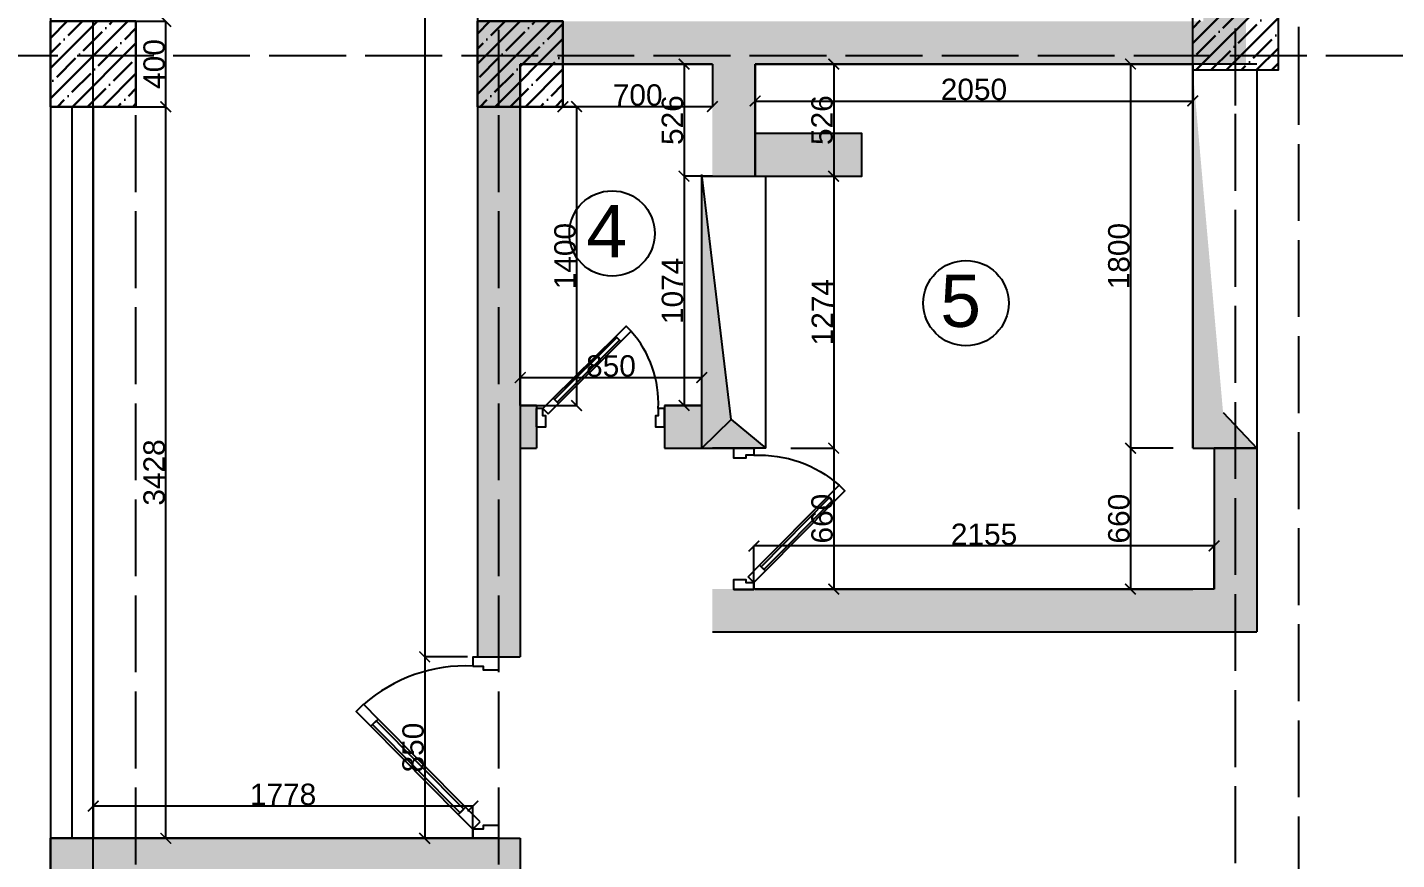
# Model space of a CAD drawing. Header units: millimetres. Extents: x -6014 to 220479, y -27718 to 28747.
# Drawn here: x 191234 to 197647, y 15673 to 19573 of the extents above; entities that cross this region are included whole.
import ezdxf

# ---------------------------------------------------------------- set-up
doc = ezdxf.new("R2010")
doc.units = ezdxf.units.MM
doc.header["$MEASUREMENT"] = 0
doc.linetypes.add('ACAD_ISO02W100', pattern=[15, 12, -3])
doc.layers.add('Plan 1', color=7, linetype='Continuous')
doc.layers.add('Plan 2', color=7, linetype='Continuous')
doc.styles.get("Standard").update_dxf_attribs({"font": 'arial.ttf'})
doc.dimstyles.new('GOST', dxfattribs={"dimtxt": 190, "dimasz": 100, "dimexe": 0.18, "dimexo": 0.06, "dimgap": 3, "dimtad": 1, "dimdec": 0, "dimzin": 0, "dimdsep": 46, "dimtxsty": 'Standard', "dimblk": 'ARCHTICK', "dimcen": 0.09, "dimclrt": 256, "dimadec": 0, "dimazin": 0, "dimtfac": 1, "dimtdec": 0, "dimtofl": 0, "dimtmove": 0, "dimatfit": 3, "dimldrblk": 'ARCHTICK', "dimfxl": 200, "dimfxlon": 1, "dimtolj": 1, "dimtzin": 0, "dimarcsym": 0})
pattern_1 = [(45, (138868.72, 0), (-70.71068, 70.71068), []), (45, (138939.43, -2e-14), (-70.71068, 70.71068), [125, -25, 0, -25])]

# ---------------------------------------------------------------- blocks, each defined once
blk = doc.blocks.new('A$C3C032968')
for p, q in [((0, 0), (0, 100)), ((0, 100), (0, 0)), ((700, 0), (700, 100)), ((700, 0), (700, 100))]:
    blk.add_line(p, q)
for points in [[(517.5, 522.4), (460.7, 466.1), (432.5, 494.5), (489.3, 550.8)], [(120, 128), (460.7, 466.1), (432.5, 494.5), (91.8, 156.4)], [(112.9, 135.1), (453.6, 473.2), (439.5, 487.4), (98.8, 149.3)], [(63.2, 71.6), (120, 128), (91.8, 156.4), (35, 100)], [(35, 100), (0, 100), (0, 0), (50, 0), (50, 50), (50, 60), (35, 60)], [(665, 100), (665, 60), (650, 60), (650, 50), (650, 0), (700, 0), (700, 100)]]:
    blk.add_lwpolyline(points, close=True)
blk.add_arc((72.4, 128.7), 593.3, 357.2313, 41.4937)
blk = doc.blocks.new('_ArchTick')
at = {"color": 0, "linetype": 'ByBlock', "const_width": 0.15}
blk.add_lwpolyline([(-0.5, -0.5), (0.5, 0.5)], dxfattribs=at)
blk = doc.blocks.new('*D68')
at = {"color": 0, "lineweight": -2, "transparency": 16777216}
for p, q in [((189942.6, 15773.4), (189742.5, 15773.4)), ((189742.6, 15573.4), (189742.6, 15773.4)), ((189942.6, 15573.4), (189742.5, 15573.4))]:
    blk.add_line(p, q, dxfattribs=at)
at = {"layer": 'Defpoints', "color": 0, "transparency": 16777216}
for p in [(189742.6, 15773.4), (191342.6, 15773.4), (191342.6, 15573.4)]:
    blk.add_point(p, dxfattribs=at)
at = {"color": 0, "lineweight": -2, "transparency": 16777216, "xscale": 100, "yscale": 100, "zscale": 100}
for p, rotation in [((189742.6, 15773.4), 90), ((189742.6, 15573.4), 270)]:
    blk.add_blockref('_ArchTick', p, dxfattribs=dict(at, rotation=rotation))
at = {"transparency": 16777216, "insert": (189540.9, 15706.9), "char_height": 190, "attachment_point": 5, "rotation": 90}
blk.add_mtext('\\A1;200', dxfattribs=at)
blk = doc.blocks.new('*D69')
at = {"color": 0, "lineweight": -2, "transparency": 16777216}
for p, q in [((189942.6, 19401), (189742.5, 19401)), ((189742.6, 15773.4), (189742.6, 19401)), ((189942.6, 15773.4), (189742.5, 15773.4))]:
    blk.add_line(p, q, dxfattribs=at)
at = {"layer": 'Defpoints', "color": 0, "transparency": 16777216}
for p in [(189742.6, 19401), (191542.6, 19401), (191342.6, 15773.4)]:
    blk.add_point(p, dxfattribs=at)
at = {"color": 0, "lineweight": -2, "transparency": 16777216, "xscale": 100, "yscale": 100, "zscale": 100}
for p, rotation in [((189742.6, 19401), 90), ((189742.6, 15773.4), 270)]:
    blk.add_blockref('_ArchTick', p, dxfattribs=dict(at, rotation=rotation))
at = {"transparency": 16777216, "insert": (189642.6, 17587.2), "char_height": 190, "attachment_point": 5, "rotation": 90}
blk.add_mtext('\\A1;3628', dxfattribs=at)
blk = doc.blocks.new('*D70')
at = {"color": 0, "lineweight": -2, "transparency": 16777216}
for p, q in [((189942.6, 22801), (189742.5, 22801)), ((189742.6, 19401), (189742.6, 22801)), ((189942.6, 19401), (189742.5, 19401))]:
    blk.add_line(p, q, dxfattribs=at)
at = {"layer": 'Defpoints', "color": 0, "transparency": 16777216}
for p in [(189742.6, 22801), (191542.6, 22801), (191542.6, 19401)]:
    blk.add_point(p, dxfattribs=at)
at = {"color": 0, "lineweight": -2, "transparency": 16777216, "xscale": 100, "yscale": 100, "zscale": 100}
for p, rotation in [((189742.6, 22801), 90), ((189742.6, 19401), 270)]:
    blk.add_blockref('_ArchTick', p, dxfattribs=dict(at, rotation=rotation))
at = {"transparency": 16777216, "insert": (189642.6, 21101), "char_height": 190, "attachment_point": 5, "rotation": 90}
blk.add_mtext('\\A1;3400', dxfattribs=at)
blk = doc.blocks.new('*D60')
at = {"color": 0, "lineweight": -2, "transparency": 16777216}
for p, q in [((189142.6, 19401), (188942.5, 19401)), ((188942.6, 13201), (188942.6, 19401)), ((189142.6, 13201), (188942.5, 13201))]:
    blk.add_line(p, q, dxfattribs=at)
at = {"layer": 'Defpoints', "color": 0, "transparency": 16777216}
for p in [(188942.6, 19401), (191542.6, 19401), (191442.6, 13201)]:
    blk.add_point(p, dxfattribs=at)
at = {"color": 0, "lineweight": -2, "transparency": 16777216, "xscale": 100, "yscale": 100, "zscale": 100}
for p, rotation in [((188942.6, 19401), 90), ((188942.6, 13201), 270)]:
    blk.add_blockref('_ArchTick', p, dxfattribs=dict(at, rotation=rotation))
at = {"transparency": 16777216, "insert": (188842.6, 16301), "char_height": 190, "attachment_point": 5, "rotation": 90}
blk.add_mtext('\\A1;6200', dxfattribs=at)
blk = doc.blocks.new('*D61')
at = {"color": 0, "lineweight": -2, "transparency": 16777216}
for p, q in [((189142.6, 23401), (188942.5, 23401)), ((188942.6, 19401), (188942.6, 23401)), ((189142.6, 19401), (188942.5, 19401))]:
    blk.add_line(p, q, dxfattribs=at)
at = {"layer": 'Defpoints', "color": 0, "transparency": 16777216}
for p in [(188942.6, 23401), (193442.6, 23401), (191542.6, 19401)]:
    blk.add_point(p, dxfattribs=at)
at = {"color": 0, "lineweight": -2, "transparency": 16777216, "xscale": 100, "yscale": 100, "zscale": 100}
for p, rotation in [((188942.6, 23401), 90), ((188942.6, 19401), 270)]:
    blk.add_blockref('_ArchTick', p, dxfattribs=dict(at, rotation=rotation))
at = {"transparency": 16777216, "insert": (188842.6, 21401), "char_height": 190, "attachment_point": 5, "rotation": 90}
blk.add_mtext('\\A1;4000', dxfattribs=at)
blk = doc.blocks.new('*D63')
at = {"color": 0, "lineweight": -2, "transparency": 16777216}
for p, q in [((188342.6, 23401), (188142.5, 23401)), ((188142.6, 13001), (188142.6, 23401)), ((188342.6, 13001), (188142.5, 13001))]:
    blk.add_line(p, q, dxfattribs=at)
at = {"layer": 'Defpoints', "color": 0, "transparency": 16777216}
for p in [(188142.6, 23401), (193442.6, 23401), (193442.6, 13001)]:
    blk.add_point(p, dxfattribs=at)
at = {"color": 0, "lineweight": -2, "transparency": 16777216, "xscale": 100, "yscale": 100, "zscale": 100}
for p, rotation in [((188142.6, 23401), 90), ((188142.6, 13001), 270)]:
    blk.add_blockref('_ArchTick', p, dxfattribs=dict(at, rotation=rotation))
at = {"transparency": 16777216, "insert": (188042.6, 18201), "char_height": 190, "attachment_point": 5, "rotation": 90}
blk.add_mtext('\\A1;10400', dxfattribs=at)
blk = doc.blocks.new('*D40')
at = {"color": 0, "lineweight": -2, "transparency": 16777216}
for p, q in [((193442.6, 11401), (193442.6, 11200.9)), ((196892.8, 11401), (196892.8, 11200.9)), ((193442.6, 11201), (196892.8, 11201))]:
    blk.add_line(p, q, dxfattribs=at)
at = {"layer": 'Defpoints', "color": 0, "transparency": 16777216}
for p in [(196892.8, 19572), (193442.6, 13001), (196892.8, 11201)]:
    blk.add_point(p, dxfattribs=at)
at = {"color": 0, "lineweight": -2, "transparency": 16777216, "xscale": 100, "yscale": 100, "zscale": 100, "rotation": 180}
blk.add_blockref('_ArchTick', (193442.6, 11201), dxfattribs=at)
at = {"color": 0, "lineweight": -2, "transparency": 16777216, "xscale": 100, "yscale": 100, "zscale": 100}
blk.add_blockref('_ArchTick', (196892.8, 11201), dxfattribs=at)
at = {"transparency": 16777216, "insert": (195167.7, 11301.1), "char_height": 190, "attachment_point": 5}
blk.add_mtext('\\A1;3450', dxfattribs=at)
blk = doc.blocks.new('*D75')
at = {"color": 0, "lineweight": -2, "transparency": 16777216}
for p, q in [((196892.8, 11401), (196892.8, 11200.9)), ((197192.6, 11401), (197192.6, 11200.9)), ((196892.8, 11201), (197192.6, 11201)), ((197042.7, 11201), (197131.5, 10905.1)), ((197131.5, 10905.1), (197556.5, 10905.1))]:
    blk.add_line(p, q, dxfattribs=at)
at = {"layer": 'Defpoints', "color": 0, "transparency": 16777216}
for p in [(196892.8, 19572), (197192.6, 13001), (197192.6, 11201)]:
    blk.add_point(p, dxfattribs=at)
at = {"color": 0, "lineweight": -2, "transparency": 16777216, "xscale": 100, "yscale": 100, "zscale": 100, "rotation": 180}
blk.add_blockref('_ArchTick', (196892.8, 11201), dxfattribs=at)
at = {"color": 0, "lineweight": -2, "transparency": 16777216, "xscale": 100, "yscale": 100, "zscale": 100}
blk.add_blockref('_ArchTick', (197192.6, 11201), dxfattribs=at)
at = {"transparency": 16777216, "insert": (197344, 11005.2), "char_height": 190, "attachment_point": 5}
blk.add_mtext('\\A1;300', dxfattribs=at)
blk = doc.blocks.new('*D90')
at = {"color": 0, "lineweight": -2, "transparency": 16777216}
for p, q in [((197192.6, 11401), (197192.6, 11200.9)), ((198342.4, 11401), (198342.4, 11200.9)), ((197192.6, 11201), (198342.4, 11201))]:
    blk.add_line(p, q, dxfattribs=at)
at = {"layer": 'Defpoints', "color": 0, "transparency": 16777216}
for p in [(198342.4, 19751), (197192.6, 13001), (198342.4, 11201)]:
    blk.add_point(p, dxfattribs=at)
at = {"color": 0, "lineweight": -2, "transparency": 16777216, "xscale": 100, "yscale": 100, "zscale": 100, "rotation": 180}
blk.add_blockref('_ArchTick', (197192.6, 11201), dxfattribs=at)
at = {"color": 0, "lineweight": -2, "transparency": 16777216, "xscale": 100, "yscale": 100, "zscale": 100}
blk.add_blockref('_ArchTick', (198342.4, 11201), dxfattribs=at)
at = {"transparency": 16777216, "insert": (197767.5, 11301), "char_height": 190, "attachment_point": 5}
blk.add_mtext('\\A1;1150', dxfattribs=at)
blk = doc.blocks.new('*D97')
at = {"color": 0, "lineweight": -2, "transparency": 16777216}
for p, q in [((193295.1, 23201), (193094.9, 23201)), ((193095.1, 23201), (193095.1, 16623.4)), ((193295.1, 16623.4), (193094.9, 16623.4))]:
    blk.add_line(p, q, dxfattribs=at)
at = {"layer": 'Defpoints', "color": 0, "transparency": 16777216}
for p in [(193342.6, 23201), (193095.1, 16623.4), (193342.6, 16623.4)]:
    blk.add_point(p, dxfattribs=at)
at = {"color": 0, "lineweight": -2, "transparency": 16777216, "xscale": 50, "yscale": 50, "zscale": 50}
for p, rotation in [((193095.1, 23201), 90), ((193095.1, 16623.4), 270)]:
    blk.add_blockref('_ArchTick', p, dxfattribs=dict(at, rotation=rotation))
at = {"transparency": 16777216, "insert": (193041.1, 19912.2), "char_height": 100, "attachment_point": 5, "rotation": 90}
blk.add_mtext('\\A1;6578', dxfattribs=at)
blk = doc.blocks.new('*D98')
at = {"color": 0, "lineweight": -2, "transparency": 16777216}
for p, q in [((193295.1, 16623.4), (193094.9, 16623.4)), ((193095.1, 16623.4), (193095.1, 15773.4)), ((193295.1, 15773.4), (193094.9, 15773.4))]:
    blk.add_line(p, q, dxfattribs=at)
at = {"layer": 'Defpoints', "color": 0, "transparency": 16777216}
for p in [(193342.6, 16623.4), (193095.1, 15773.4), (193320.6, 15773.4)]:
    blk.add_point(p, dxfattribs=at)
at = {"color": 0, "lineweight": -2, "transparency": 16777216, "xscale": 50, "yscale": 50, "zscale": 50}
for p, rotation in [((193095.1, 16623.4), 90), ((193095.1, 15773.4), 270)]:
    blk.add_blockref('_ArchTick', p, dxfattribs=dict(at, rotation=rotation))
at = {"transparency": 16777216, "insert": (193041.1, 16198.4), "char_height": 100, "attachment_point": 5, "rotation": 90}
blk.add_mtext('\\A1;850', dxfattribs=at)
blk = doc.blocks.new('*D85')
at = {"color": 0, "lineweight": -2, "transparency": 16777216}
for p, q in [((191542.6, 15773.5), (191542.6, 15924.6)), ((193320.6, 15924.4), (191542.6, 15924.4)), ((193320.6, 15773.5), (193320.6, 15924.6))]:
    blk.add_line(p, q, dxfattribs=at)
at = {"layer": 'Defpoints', "color": 0, "transparency": 16777216}
for p in [(191542.6, 15924.4), (191542.6, 15773.4), (193320.6, 15773.4)]:
    blk.add_point(p, dxfattribs=at)
at = {"color": 0, "lineweight": -2, "transparency": 16777216, "xscale": 50, "yscale": 50, "zscale": 50, "rotation": 180}
blk.add_blockref('_ArchTick', (191542.6, 15924.4), dxfattribs=at)
at = {"color": 0, "lineweight": -2, "transparency": 16777216, "xscale": 50, "yscale": 50, "zscale": 50}
blk.add_blockref('_ArchTick', (193320.6, 15924.4), dxfattribs=at)
at = {"transparency": 16777216, "insert": (192431.6, 15978.5), "char_height": 100, "attachment_point": 5}
blk.add_mtext('\\A1;1778', dxfattribs=at)
blk = doc.blocks.new('*D86')
at = {"color": 0, "lineweight": -2, "transparency": 16777216}
for p, q in [((191682.2, 19201), (191882.4, 19201)), ((191882.2, 15773.4), (191882.2, 19201)), ((191682.2, 15773.4), (191882.4, 15773.4))]:
    blk.add_line(p, q, dxfattribs=at)
at = {"layer": 'Defpoints', "color": 0, "transparency": 16777216}
for p in [(191542.6, 19201), (191882.2, 19201), (191542.6, 15773.4)]:
    blk.add_point(p, dxfattribs=at)
at = {"color": 0, "lineweight": -2, "transparency": 16777216, "xscale": 50, "yscale": 50, "zscale": 50}
for p, rotation in [((191882.2, 19201), 90), ((191882.2, 15773.4), 270)]:
    blk.add_blockref('_ArchTick', p, dxfattribs=dict(at, rotation=rotation))
at = {"transparency": 16777216, "insert": (191828.1, 17487.2), "char_height": 100, "attachment_point": 5, "rotation": 90}
blk.add_mtext('\\A1;3428', dxfattribs=at)
blk = doc.blocks.new('*D87')
at = {"color": 0, "lineweight": -2, "transparency": 16777216}
for p, q in [((191742.7, 19601), (191882.4, 19601)), ((191882.2, 19201), (191882.2, 19601)), ((191682.2, 19201), (191882.4, 19201))]:
    blk.add_line(p, q, dxfattribs=at)
at = {"layer": 'Defpoints', "color": 0, "transparency": 16777216}
for p in [(191742.6, 19601), (191882.2, 19601), (191542.6, 19201)]:
    blk.add_point(p, dxfattribs=at)
at = {"color": 0, "lineweight": -2, "transparency": 16777216, "xscale": 50, "yscale": 50, "zscale": 50}
for p, rotation in [((191882.2, 19601), 90), ((191882.2, 19201), 270)]:
    blk.add_blockref('_ArchTick', p, dxfattribs=dict(at, rotation=rotation))
at = {"transparency": 16777216, "insert": (191828.1, 19401), "char_height": 100, "attachment_point": 5, "rotation": 90}
blk.add_mtext('\\A1;400', dxfattribs=at)
blk = doc.blocks.new('*D108')
at = {"color": 0, "lineweight": -2, "transparency": 16777216}
for p, q in [((193606.5, 19201), (193806.7, 19201)), ((193806.5, 19201), (193806.5, 17801)), ((193606.5, 17801), (193806.7, 17801))]:
    blk.add_line(p, q, dxfattribs=at)
at = {"layer": 'Defpoints', "color": 0, "transparency": 16777216}
for p in [(193542.6, 19201), (193542.6, 17801), (193806.5, 17801)]:
    blk.add_point(p, dxfattribs=at)
at = {"color": 0, "lineweight": -2, "transparency": 16777216, "xscale": 50, "yscale": 50, "zscale": 50}
for p, rotation in [((193806.5, 19201), 90), ((193806.5, 17801), 270)]:
    blk.add_blockref('_ArchTick', p, dxfattribs=dict(at, rotation=rotation))
at = {"transparency": 16777216, "insert": (193752.5, 18501), "char_height": 100, "attachment_point": 5, "rotation": 90}
blk.add_mtext('\\A1;1400', dxfattribs=at)
blk = doc.blocks.new('*D109')
at = {"color": 0, "lineweight": -2, "transparency": 16777216}
for p, q in [((193742.6, 19401), (193742.6, 19200.9)), ((194442.6, 19401), (194442.6, 19200.9)), ((194442.6, 19201), (193742.6, 19201))]:
    blk.add_line(p, q, dxfattribs=at)
at = {"layer": 'Defpoints', "color": 0, "transparency": 16777216}
for p in [(193742.6, 19441.2), (194442.6, 19401), (193742.6, 19201)]:
    blk.add_point(p, dxfattribs=at)
at = {"color": 0, "lineweight": -2, "transparency": 16777216, "xscale": 50, "yscale": 50, "zscale": 50, "rotation": 180}
blk.add_blockref('_ArchTick', (193742.6, 19201), dxfattribs=at)
at = {"color": 0, "lineweight": -2, "transparency": 16777216, "xscale": 50, "yscale": 50, "zscale": 50}
blk.add_blockref('_ArchTick', (194442.6, 19201), dxfattribs=at)
at = {"transparency": 16777216, "insert": (194092.6, 19255.1), "char_height": 100, "attachment_point": 5}
blk.add_mtext('\\A1;700', dxfattribs=at)
blk = doc.blocks.new('*D110')
at = {"color": 0, "lineweight": -2, "transparency": 16777216}
for p, q in [((194442.6, 19401), (194309.7, 19401)), ((194309.9, 19401), (194309.9, 18875.2)), ((194442.6, 18875.2), (194309.7, 18875.2))]:
    blk.add_line(p, q, dxfattribs=at)
at = {"layer": 'Defpoints', "color": 0, "transparency": 16777216}
for p in [(194442.6, 19401), (194309.9, 18875.2), (194442.6, 18875.2)]:
    blk.add_point(p, dxfattribs=at)
at = {"color": 0, "lineweight": -2, "transparency": 16777216, "xscale": 50, "yscale": 50, "zscale": 50}
for p, rotation in [((194309.9, 19401), 90), ((194309.9, 18875.2), 270)]:
    blk.add_blockref('_ArchTick', p, dxfattribs=dict(at, rotation=rotation))
at = {"transparency": 16777216, "insert": (194255.8, 19138.1), "char_height": 100, "attachment_point": 5, "rotation": 90}
blk.add_mtext('\\A1;526', dxfattribs=at)
blk = doc.blocks.new('*D111')
at = {"color": 0, "lineweight": -2, "transparency": 16777216}
for p, q in [((194442.6, 18875.2), (194309.7, 18875.2)), ((194309.9, 18875.2), (194309.9, 17801)), ((194392.6, 17801), (194309.7, 17801))]:
    blk.add_line(p, q, dxfattribs=at)
at = {"layer": 'Defpoints', "color": 0, "transparency": 16777216}
for p in [(194442.6, 18875.2), (194309.9, 17801), (194392.6, 17801)]:
    blk.add_point(p, dxfattribs=at)
at = {"color": 0, "lineweight": -2, "transparency": 16777216, "xscale": 50, "yscale": 50, "zscale": 50}
for p, rotation in [((194309.9, 18875.2), 90), ((194309.9, 17801), 270)]:
    blk.add_blockref('_ArchTick', p, dxfattribs=dict(at, rotation=rotation))
at = {"transparency": 16777216, "insert": (194255.8, 18338.1), "char_height": 100, "attachment_point": 5, "rotation": 90}
blk.add_mtext('\\A1;1074', dxfattribs=at)
blk = doc.blocks.new('*D112')
at = {"color": 0, "lineweight": -2, "transparency": 16777216}
for p, q in [((193542.6, 17801.1), (193542.6, 17932)), ((193542.6, 17931.8), (194392.6, 17931.8)), ((194392.6, 17801.1), (194392.6, 17932))]:
    blk.add_line(p, q, dxfattribs=at)
at = {"layer": 'Defpoints', "color": 0, "transparency": 16777216}
for p in [(194392.6, 17931.8), (193542.6, 17801), (194392.6, 17801)]:
    blk.add_point(p, dxfattribs=at)
at = {"color": 0, "lineweight": -2, "transparency": 16777216, "xscale": 50, "yscale": 50, "zscale": 50, "rotation": 180}
blk.add_blockref('_ArchTick', (193542.6, 17931.8), dxfattribs=at)
at = {"color": 0, "lineweight": -2, "transparency": 16777216, "xscale": 50, "yscale": 50, "zscale": 50}
blk.add_blockref('_ArchTick', (194392.6, 17931.8), dxfattribs=at)
at = {"transparency": 16777216, "insert": (193967.6, 17985.9), "char_height": 100, "attachment_point": 5}
blk.add_mtext('\\A1;850', dxfattribs=at)
blk = doc.blocks.new('*D17')
at = {"color": 0, "lineweight": -2, "transparency": 16777216}
for p, q in [((193442.6, 10601), (193442.6, 10400.9)), ((196892.8, 10601), (196892.8, 10400.9)), ((193442.6, 10401), (196892.8, 10401))]:
    blk.add_line(p, q, dxfattribs=at)
at = {"layer": 'Defpoints', "color": 0, "transparency": 16777216}
for p in [(196892.8, 18772), (193442.6, 12201), (196892.8, 10401)]:
    blk.add_point(p, dxfattribs=at)
at = {"color": 0, "lineweight": -2, "transparency": 16777216, "xscale": 100, "yscale": 100, "zscale": 100, "rotation": 180}
blk.add_blockref('_ArchTick', (193442.6, 10401), dxfattribs=at)
at = {"color": 0, "lineweight": -2, "transparency": 16777216, "xscale": 100, "yscale": 100, "zscale": 100}
blk.add_blockref('_ArchTick', (196892.8, 10401), dxfattribs=at)
at = {"transparency": 16777216, "insert": (195167.7, 10501.1), "char_height": 190, "attachment_point": 5}
blk.add_mtext('\\A1;3450', dxfattribs=at)
blk = doc.blocks.new('*D18')
at = {"color": 0, "lineweight": -2, "transparency": 16777216}
for p, q in [((196892.8, 10601), (196892.8, 10400.9)), ((197192.6, 10601), (197192.6, 10400.9)), ((196892.8, 10401), (197192.6, 10401)), ((197042.7, 10401), (197131.5, 10105.1)), ((197131.5, 10105.1), (197556.5, 10105.1))]:
    blk.add_line(p, q, dxfattribs=at)
at = {"layer": 'Defpoints', "color": 0, "transparency": 16777216}
for p in [(196892.8, 18772), (197192.6, 12201), (197192.6, 10401)]:
    blk.add_point(p, dxfattribs=at)
at = {"color": 0, "lineweight": -2, "transparency": 16777216, "xscale": 100, "yscale": 100, "zscale": 100, "rotation": 180}
blk.add_blockref('_ArchTick', (196892.8, 10401), dxfattribs=at)
at = {"color": 0, "lineweight": -2, "transparency": 16777216, "xscale": 100, "yscale": 100, "zscale": 100}
blk.add_blockref('_ArchTick', (197192.6, 10401), dxfattribs=at)
at = {"transparency": 16777216, "insert": (197344, 10205.2), "char_height": 190, "attachment_point": 5}
blk.add_mtext('\\A1;300', dxfattribs=at)
blk = doc.blocks.new('*D19')
at = {"color": 0, "lineweight": -2, "transparency": 16777216}
for p, q in [((197192.6, 10601), (197192.6, 10400.9)), ((198342.4, 10601), (198342.4, 10400.9)), ((197192.6, 10401), (198342.4, 10401))]:
    blk.add_line(p, q, dxfattribs=at)
at = {"layer": 'Defpoints', "color": 0, "transparency": 16777216}
for p in [(198342.4, 18951), (197192.6, 12201), (198342.4, 10401)]:
    blk.add_point(p, dxfattribs=at)
at = {"color": 0, "lineweight": -2, "transparency": 16777216, "xscale": 100, "yscale": 100, "zscale": 100, "rotation": 180}
blk.add_blockref('_ArchTick', (197192.6, 10401), dxfattribs=at)
at = {"color": 0, "lineweight": -2, "transparency": 16777216, "xscale": 100, "yscale": 100, "zscale": 100}
blk.add_blockref('_ArchTick', (198342.4, 10401), dxfattribs=at)
at = {"transparency": 16777216, "insert": (197767.5, 10501), "char_height": 190, "attachment_point": 5}
blk.add_mtext('\\A1;1150', dxfattribs=at)
blk = doc.blocks.new('*D45')
at = {"color": 0, "lineweight": -2, "transparency": 16777216}
for p, q in [((206092.6, 19580.7), (206292.8, 19580.7)), ((206292.6, 13001), (206292.6, 19580.7)), ((206092.6, 13001), (206292.8, 13001))]:
    blk.add_line(p, q, dxfattribs=at)
at = {"layer": 'Defpoints', "color": 0, "transparency": 16777216}
for p in [(197192.6, 19580.7), (206292.6, 19580.7), (197192.6, 13001)]:
    blk.add_point(p, dxfattribs=at)
at = {"color": 0, "lineweight": -2, "transparency": 16777216, "xscale": 100, "yscale": 100, "zscale": 100}
for p, rotation in [((206292.6, 19580.7), 90), ((206292.6, 13001), 270)]:
    blk.add_blockref('_ArchTick', p, dxfattribs=dict(at, rotation=rotation))
at = {"transparency": 16777216, "insert": (206192.6, 16290.9), "char_height": 190, "attachment_point": 5, "rotation": 90}
blk.add_mtext('\\A1;6580', dxfattribs=at)
blk = doc.blocks.new('*D46')
at = {"color": 0, "lineweight": -2, "transparency": 16777216}
for p, q in [((206588.3, 19754.6), (206588.3, 20161.9)), ((206292.6, 19665.9), (206588.3, 19754.6)), ((206092.6, 19751), (206292.8, 19751)), ((206292.6, 19580.7), (206292.6, 19751)), ((206092.6, 19580.7), (206292.8, 19580.7))]:
    blk.add_line(p, q, dxfattribs=at)
at = {"layer": 'Defpoints', "color": 0, "transparency": 16777216}
for p in [(198342.6, 19751), (206292.6, 19751), (197192.6, 19580.7)]:
    blk.add_point(p, dxfattribs=at)
at = {"color": 0, "lineweight": -2, "transparency": 16777216, "xscale": 100, "yscale": 100, "zscale": 100}
for p, rotation in [((206292.6, 19751), 90), ((206292.6, 19580.7), 270)]:
    blk.add_blockref('_ArchTick', p, dxfattribs=dict(at, rotation=rotation))
at = {"transparency": 16777216, "insert": (206488.3, 19958.2), "char_height": 190, "attachment_point": 5, "rotation": 90}
blk.add_mtext('\\A1;170', dxfattribs=at)
blk = doc.blocks.new('*D55')
at = {"color": 0, "lineweight": -2, "transparency": 16777216}
for p, q in [((191542.6, 26601), (191542.6, 26801.2)), ((191542.6, 26801), (204492.6, 26801)), ((204492.6, 26601), (204492.6, 26801.2))]:
    blk.add_line(p, q, dxfattribs=at)
at = {"layer": 'Defpoints', "color": 0, "transparency": 16777216}
for p in [(204492.6, 26801), (204492.6, 19441.2), (191542.6, 19401)]:
    blk.add_point(p, dxfattribs=at)
at = {"color": 0, "lineweight": -2, "transparency": 16777216, "xscale": 100, "yscale": 100, "zscale": 100, "rotation": 180}
blk.add_blockref('_ArchTick', (191542.6, 26801), dxfattribs=at)
at = {"color": 0, "lineweight": -2, "transparency": 16777216, "xscale": 100, "yscale": 100, "zscale": 100}
blk.add_blockref('_ArchTick', (204492.6, 26801), dxfattribs=at)
at = {"transparency": 16777216, "insert": (198017.6, 26901), "char_height": 190, "attachment_point": 5}
blk.add_mtext('\\A1;12950', dxfattribs=at)
blk = doc.blocks.new('*D56')
at = {"color": 0, "lineweight": -2, "transparency": 16777216}
for p, q in [((196600.9, 19401), (196400.7, 19401)), ((196400.9, 19401), (196400.9, 17601)), ((196600.9, 17601), (196400.7, 17601))]:
    blk.add_line(p, q, dxfattribs=at)
at = {"layer": 'Defpoints', "color": 0, "transparency": 16777216}
for p in [(196692.6, 19401), (196400.9, 17601), (196692.6, 17601)]:
    blk.add_point(p, dxfattribs=at)
at = {"color": 0, "lineweight": -2, "transparency": 16777216, "xscale": 50, "yscale": 50, "zscale": 50}
for p, rotation in [((196400.9, 19401), 90), ((196400.9, 17601), 270)]:
    blk.add_blockref('_ArchTick', p, dxfattribs=dict(at, rotation=rotation))
at = {"transparency": 16777216, "insert": (196346.8, 18501), "char_height": 100, "attachment_point": 5, "rotation": 90}
blk.add_mtext('\\A1;1800', dxfattribs=at)
blk = doc.blocks.new('*D57')
at = {"color": 0, "lineweight": -2, "transparency": 16777216}
for p, q in [((196600.9, 17601), (196400.7, 17601)), ((196400.9, 17601), (196400.9, 16941)), ((196600.9, 16941), (196400.7, 16941))]:
    blk.add_line(p, q, dxfattribs=at)
at = {"layer": 'Defpoints', "color": 0, "transparency": 16777216}
for p in [(196692.6, 17601), (196400.9, 16941), (196792.6, 16941)]:
    blk.add_point(p, dxfattribs=at)
at = {"color": 0, "lineweight": -2, "transparency": 16777216, "xscale": 50, "yscale": 50, "zscale": 50}
for p, rotation in [((196400.9, 17601), 90), ((196400.9, 16941), 270)]:
    blk.add_blockref('_ArchTick', p, dxfattribs=dict(at, rotation=rotation))
at = {"transparency": 16777216, "insert": (196346.8, 17271), "char_height": 100, "attachment_point": 5, "rotation": 90}
blk.add_mtext('\\A1;660', dxfattribs=at)
blk = doc.blocks.new('*D58')
at = {"color": 0, "lineweight": -2, "transparency": 16777216}
for p, q in [((194637.2, 16943), (194637.2, 17143.2)), ((196792.6, 17143), (194637.2, 17143)), ((196792.6, 16943), (196792.6, 17143.2))]:
    blk.add_line(p, q, dxfattribs=at)
at = {"layer": 'Defpoints', "color": 0, "transparency": 16777216}
for p in [(194637.2, 17143), (194637.2, 16941), (196792.6, 16941)]:
    blk.add_point(p, dxfattribs=at)
at = {"color": 0, "lineweight": -2, "transparency": 16777216, "xscale": 50, "yscale": 50, "zscale": 50, "rotation": 180}
blk.add_blockref('_ArchTick', (194637.2, 17143), dxfattribs=at)
at = {"color": 0, "lineweight": -2, "transparency": 16777216, "xscale": 50, "yscale": 50, "zscale": 50}
blk.add_blockref('_ArchTick', (196792.6, 17143), dxfattribs=at)
at = {"transparency": 16777216, "insert": (195714.9, 17197.1), "char_height": 100, "attachment_point": 5}
blk.add_mtext('\\A1;2155', dxfattribs=at)
blk = doc.blocks.new('*D49')
at = {"color": 0, "lineweight": -2, "transparency": 16777216}
for p, q in [((194810.7, 19401), (195010.8, 19401)), ((195010.7, 19401), (195010.7, 18875.2)), ((194810.7, 18875.2), (195010.8, 18875.2))]:
    blk.add_line(p, q, dxfattribs=at)
at = {"layer": 'Defpoints', "color": 0, "transparency": 16777216}
for p in [(194642.6, 19401), (194642.6, 18875.2), (195010.7, 18875.2)]:
    blk.add_point(p, dxfattribs=at)
at = {"color": 0, "lineweight": -2, "transparency": 16777216, "xscale": 50, "yscale": 50, "zscale": 50}
for p, rotation in [((195010.7, 19401), 90), ((195010.7, 18875.2), 270)]:
    blk.add_blockref('_ArchTick', p, dxfattribs=dict(at, rotation=rotation))
at = {"transparency": 16777216, "insert": (194956.6, 19138.1), "char_height": 100, "attachment_point": 5, "rotation": 90}
blk.add_mtext('\\A1;526', dxfattribs=at)
blk = doc.blocks.new('*D50')
at = {"color": 0, "lineweight": -2, "transparency": 16777216}
for p, q in [((194810.7, 18875.2), (195010.8, 18875.2)), ((195010.7, 18875.2), (195010.7, 17601)), ((194810.7, 17601), (195010.8, 17601))]:
    blk.add_line(p, q, dxfattribs=at)
at = {"layer": 'Defpoints', "color": 0, "transparency": 16777216}
for p in [(194642.6, 18875.2), (194692.6, 17601), (195010.7, 17601)]:
    blk.add_point(p, dxfattribs=at)
at = {"color": 0, "lineweight": -2, "transparency": 16777216, "xscale": 50, "yscale": 50, "zscale": 50}
for p, rotation in [((195010.7, 18875.2), 90), ((195010.7, 17601), 270)]:
    blk.add_blockref('_ArchTick', p, dxfattribs=dict(at, rotation=rotation))
at = {"transparency": 16777216, "insert": (194957.5, 18238.1), "char_height": 100, "attachment_point": 5, "rotation": 90}
blk.add_mtext('\\A1;1274', dxfattribs=at)
blk = doc.blocks.new('*D51')
at = {"color": 0, "lineweight": -2, "transparency": 16777216}
for p, q in [((194810.7, 17601), (195010.8, 17601)), ((195010.7, 17601), (195010.7, 16941)), ((195010.7, 16941), (195010.8, 16941))]:
    blk.add_line(p, q, dxfattribs=at)
at = {"layer": 'Defpoints', "color": 0, "transparency": 16777216}
for p in [(194692.6, 17601), (195010.7, 16941), (195010.7, 16941)]:
    blk.add_point(p, dxfattribs=at)
at = {"color": 0, "lineweight": -2, "transparency": 16777216, "xscale": 50, "yscale": 50, "zscale": 50}
for p, rotation in [((195010.7, 17601), 90), ((195010.7, 16941), 270)]:
    blk.add_blockref('_ArchTick', p, dxfattribs=dict(at, rotation=rotation))
at = {"transparency": 16777216, "insert": (194956.6, 17271), "char_height": 100, "attachment_point": 5, "rotation": 90}
blk.add_mtext('\\A1;660', dxfattribs=at)
blk = doc.blocks.new('*D36')
at = {"color": 0, "lineweight": -2, "transparency": 16777216}
for p, q in [((194642.6, 19401), (194642.6, 19227.4)), ((196692.6, 19401), (196692.6, 19227.4)), ((194642.6, 19227.6), (196692.6, 19227.6))]:
    blk.add_line(p, q, dxfattribs=at)
at = {"layer": 'Defpoints', "color": 0, "transparency": 16777216}
for p in [(194642.6, 19401), (196692.6, 19401), (196692.6, 19227.6)]:
    blk.add_point(p, dxfattribs=at)
at = {"color": 0, "lineweight": -2, "transparency": 16777216, "xscale": 50, "yscale": 50, "zscale": 50, "rotation": 180}
blk.add_blockref('_ArchTick', (194642.6, 19227.6), dxfattribs=at)
at = {"color": 0, "lineweight": -2, "transparency": 16777216, "xscale": 50, "yscale": 50, "zscale": 50}
blk.add_blockref('_ArchTick', (196692.6, 19227.6), dxfattribs=at)
at = {"transparency": 16777216, "insert": (195667.6, 19281.6), "char_height": 100, "attachment_point": 5}
blk.add_mtext('\\A1;2050', dxfattribs=at)

msp = doc.modelspace()

# ---------------------------------------------------------------- hatches: boundary and pattern name
at = {"ltscale": 50, "true_color": 0x636466, "transparency": 33554687}
h = msp.add_hatch(color=251, dxfattribs=at)
h.dxf.hatch_style = 1
h.paths.add_polyline_path([(204692.64065, 13201.03302), (204292.64065, 13201.03302), (191742.64065, 13201.03302), (191342.64065, 13201.03302), (191342.64065, 12801.03302), (204692.64065, 12801.03302)])
h.paths.add_polyline_path([(193542.64065, 15773.40484), (191742.64065, 15773.40484), (191742.64065, 15573.40484), (193542.64065, 15573.40484)])
h.paths.add_polyline_path([(202342.64065, 19751.03302), (198342.64065, 19751.03302), (198342.64065, 19931.41622), (198142.64065, 19931.41622), (198142.64065, 19551.03302), (202342.64065, 19551.03302)])
h.paths.add_polyline_path([(193618.7942, 17801.03302), (193542.64065, 17801.03302), (193542.64065, 17601.03302), (193618.7942, 17601.03302)], flags=17)
h.paths.add_polyline_path([(191742.64065, 15773.40484), (191342.64065, 15773.40484), (191342.64065, 15573.40484), (191742.64065, 15573.40484), (191742.64065, 15601.03302)])
h.paths.add_polyline_path([(194392.64065, 17601.03302), (194392.64065, 17801.03302), (194218.7942, 17801.03302), (194218.7942, 17601.03302)], flags=17)
h.paths.add_polyline_path([(202592.64065, 19841.23296), (202342.64065, 19841.23296), (202342.64065, 19751.03302), (202592.64065, 19751.03302)])
h.paths.add_polyline_path([(192082.64065, 23201.03302), (192082.64065, 23601.03302), (191342.64065, 23601.03302), (191342.64065, 23201.03302)])
h.paths.add_polyline_path([(193042.64065, 23601.03302), (193042.64065, 23201.03302), (193542.64065, 23201.03302), (197542.64065, 23201.03302), (204292.64065, 23201.03302), (204692.64065, 23201.03302), (204692.64065, 23601.03302)])
h.paths.add_polyline_path([(196942.64065, 19771.03302), (196742.64065, 19771.03302), (196742.64065, 19601.03302), (193542.64065, 19601.03302), (193342.64065, 19601.03302), (193342.64065, 16623.40484), (193542.64065, 16623.40484), (193542.64065, 17601.03302), (193542.64065, 19401.03302), (194442.64065, 19401.03302), (194442.64065, 18875.20521), (194642.64065, 18875.20521), (194642.64065, 19401.03302), (196692.64065, 19401.03302), (196942.64065, 19401.03302)])
h.paths.add_polyline_path([(198142.64065, 20701.03302), (198342.64065, 20701.03302), (198342.64065, 21001.03302), (197742.64065, 21001.03302), (197742.64065, 23201.03302), (197542.64065, 23201.03302), (197542.64065, 21001.03302), (196742.64065, 21001.03302), (196742.64065, 20521.03302), (196942.64065, 20521.03302), (196942.64065, 20801.03302), (198142.64065, 20801.03302)])
at = {"lineweight": 30, "transparency": 33554687}
h = msp.add_hatch(dxfattribs=at)
h.set_pattern_fill('ANSI35', color=1, scale=400)
h.set_pattern_definition(pattern_1)
h.paths.add_polyline_path([(196692.64065, 19771.96929), (196692.64065, 19371.96929), (197092.64065, 19371.96929), (197092.64065, 19771.96929)])
h = msp.add_hatch(dxfattribs=at)
h.set_pattern_fill('ANSI35', color=1, scale=400)
h.set_pattern_definition(pattern_1)
h.paths.add_polyline_path([(191342.64065, 19601.03302), (191342.64065, 19201.03302), (191742.64065, 19201.03302), (191742.64065, 19601.03302)])
h = msp.add_hatch(dxfattribs=at)
h.set_pattern_fill('ANSI35', color=1, scale=400)
h.set_pattern_definition(pattern_1)
h.paths.add_polyline_path([(193342.64065, 19601.03302), (193342.64065, 19201.03302), (193742.64065, 19201.03302), (193742.64065, 19601.03302)])
at = {"true_color": 0x000000, "transparency": 33554687}
h = msp.add_hatch(color=18, dxfattribs=at)
h.dxf.hatch_style = 1
h.paths.add_polyline_path([(196834.48008, 17769.40909), (196692.64065, 17602.11683), (196992.64065, 17602.11683)])
h.paths.add_polyline_path([(196692.64065, 19373.05309), (196692.64065, 17802.11683), (196692.64065, 17602.11683), (196834.48008, 17769.40909)])
at = {"true_color": 0x636466, "transparency": 33554687}
h = msp.add_hatch(color=251, dxfattribs=at)
h.dxf.hatch_style = 1
h.paths.add_polyline_path([(195142.64065, 19075.20521), (194642.64065, 19075.20521), (194642.64065, 18875.20521), (195142.64065, 18875.20521)])
at = {"true_color": 0x000000, "transparency": 33554687}
h = msp.add_hatch(color=18, dxfattribs=at)
h.dxf.hatch_style = 1
h.paths.add_polyline_path([(194392.64065, 17601.03302), (194530.57743, 17735.5818), (194393.54929, 18875.20521), (194392.64065, 18875.20521)])
h.paths.add_polyline_path([(194530.57743, 17735.5818), (194392.64065, 17601.03302), (194442.64065, 17601.03302), (194642.64065, 17601.03302), (194692.64065, 17601.03302)])
at = {"true_color": 0x636466, "transparency": 33554687}
h = msp.add_hatch(color=251, dxfattribs=at)
h.dxf.hatch_style = 1
h.paths.add_polyline_path([(196992.64065, 17601.03302), (196792.64065, 17601.03302), (196792.64065, 16941.03302), (194642.64065, 16941.03302), (194442.64065, 16941.03302), (194442.64065, 16741.03302), (196692.64065, 16741.03302), (196992.64065, 16741.03302)])

# ---------------------------------------------------------------- linework, layer by layer
at = {"color": 18, "true_color": 0x000000}
for p, q in [((193542.64065, 19401.03302), (193542.64065, 17801.03302)), ((194642.64065, 18875.20521), (194642.64065, 19401.03302)), ((196992.64065, 19371.96929), (196992.64065, 16741.03302)), ((193542.64065, 17801.03302), (193618.7942, 17801.03302)), ((194218.7942, 17801.03302), (194392.64065, 17801.03302)), ((193542.64065, 17601.03302), (193618.7942, 17601.03302)), ((194218.7942, 17601.03302), (194442.64065, 17601.03302)), ((194692.64065, 17601.03302), (194642.64065, 17601.03302)), ((193542.64065, 16741.03302), (193542.64065, 16623.40484)), ((196692.64065, 16741.03302), (196992.64065, 16741.03302))]:
    msp.add_line(p, q, dxfattribs=at)
for p, q in [((193542.64065, 17801.03302), (193618.7942, 17801.03302)), ((196692.64065, 17601.03302), (196992.64065, 17601.03302)), ((196992.64065, 17601.03302), (196792.64065, 17601.03302)), ((196792.64065, 17601.03302), (196792.64065, 16941.03302)), ((194442.64065, 16741.03302), (196692.64065, 16741.03302)), ((193342.64065, 16623.40484), (193542.64065, 16623.40484))]:
    msp.add_line(p, q)
at = {"color": 152, "true_color": 0x2776bb}
msp.add_line((191742.64065, 15773.40484), (191342.64065, 15773.40484), dxfattribs=at)
at = {"color": 18, "true_color": 0x000000}
for points in [[(192082.64065, 23601.03302), (191342.64065, 23601.03302), (191342.64065, 12801.03302), (204692.64065, 12801.03302)], [(193042.64065, 23201.03302), (193342.64065, 23201.03302), (193342.64065, 16623.40484)], [(193342.64065, 23201.03302), (193342.64065, 16741.03302)], [(191742.64065, 19201.03302), (191742.64065, 19601.03302)], [(193542.64065, 19401.03302), (193542.64065, 16741.03302)], [(194442.64065, 19401.03302), (193542.64065, 19401.03302)], [(193542.64065, 19401.03302), (194442.64065, 19401.03302)], [(193618.7942, 17801.03302), (193542.64065, 17801.03302), (193542.64065, 19401.03302)], [(196942.64065, 19401.03302), (194642.64065, 19401.03302)], [(194642.64065, 19401.03302), (194642.64065, 18875.20521)], [(194642.64065, 19401.03302), (196692.64065, 19401.03302), (196692.64065, 17601.03302)], [(194642.64065, 18875.20521), (194642.64065, 19401.03302)], [(196692.64065, 17601.03302), (196692.64065, 19401.03302)], [(196692.64065, 17601.03302), (196692.64065, 19401.03302)], [(196992.64065, 19401.03302), (196942.64065, 19401.03302)], [(191642.64065, 19201.03302), (191442.64065, 19201.03302)], [(193642.64065, 19201.03302), (193442.64065, 19201.03302)], [(194392.64065, 17601.03302), (194530.57743, 17735.5818), (194392.64065, 18882.76215)], [(194392.64065, 17601.03302), (194392.64065, 18875.20521)], [(194392.64065, 18875.20521), (194692.64065, 18875.20521)], [(194692.64065, 17601.03302), (194692.64065, 18875.20521)], [(193618.7942, 17801.03302), (193618.7942, 17601.03302)], [(194392.64065, 17801.03302), (194218.7942, 17801.03302)], [(194218.7942, 17801.03302), (194218.7942, 17601.03302)], [(196834.48008, 17768.32529), (196992.64065, 17601.03302)], [(194530.57743, 17735.5818), (194692.64065, 17601.03302)], [(193542.64065, 17601.03302), (193542.64065, 16741.03302)], [(194442.64065, 17601.03302), (194642.64065, 17601.03302)], [(194642.64065, 17601.03302), (194442.64065, 17601.03302)], [(194442.64065, 17601.03302), (194642.64065, 17601.03302)], [(194642.64065, 16941.03302), (196692.64065, 16941.03302)], [(196792.64065, 16941.03302), (194642.64065, 16941.03302)], [(191342.64065, 15573.40484), (191342.64065, 15773.40484), (193542.64065, 15773.40484)], [(193342.64065, 15773.40484), (193342.64065, 15773.40484), (191742.64065, 15773.40484)], [(193542.64065, 15773.40484), (193542.64065, 15601.03302)]]:
    msp.add_lwpolyline(points, dxfattribs=at)
msp.add_lwpolyline([(196692.64065, 19771.96929), (197092.98653, 19771.96929), (197092.98653, 19371.96929), (196692.64065, 19371.96929)], close=True)
at = {"color": 18, "lineweight": 30, "true_color": 0x000000}
for points in [[(191342.64065, 19201.03302), (191742.64065, 19201.03302), (191742.64065, 19601.03302), (191342.64065, 19601.03302)], [(193342.64065, 19201.03302), (193742.64065, 19201.03302), (193742.64065, 19601.03302), (193342.64065, 19601.03302)]]:
    msp.add_lwpolyline(points, close=True, dxfattribs=at)
at = {"color": 152, "true_color": 0x2776bb}
for points in [[(191542.64065, 13401.03302), (191542.64065, 19601.03302)], [(191342.64065, 19201.03302), (191342.64065, 15773.40484)], [(191742.64065, 19201.03302), (191342.64065, 19201.03302)], [(191442.64065, 19201.03302), (191442.64065, 15773.40484)], [(191542.64065, 19201.03302), (191542.64065, 15773.40484)], [(193742.64065, 19201.03302), (193342.64065, 19201.03302)]]:
    msp.add_lwpolyline(points, dxfattribs=at)
msp.add_lwpolyline([(194642.64065, 18875.20521), (195142.64065, 18875.20521), (195142.64065, 19075.20521), (194642.64065, 19075.20521)])
at = {"layer": 'Plan 1', "color": 251, "linetype": 'ACAD_ISO02W100', "ltscale": 30, "true_color": 0x636466}
for p, q in [((197189.90282, 19214.84552), (197189.90282, 28129.55639)), ((191542.64065, 19201.03302), (191542.64065, 27501.03302)), ((191742.64065, 19201.03302), (191742.64065, 27501.03302)), ((193442.64065, 19201.03302), (193442.64065, 27501.03302)), ((196892.81359, 19207.28992), (196892.81359, 27507.28992)), ((187416.63988, 19441.23296), (208559.43577, 19441.23296)), ((191542.64065, 8901.03302), (191542.64065, 19201.03302)), ((191742.64065, 8901.03302), (191742.64065, 19201.03302)), ((193442.64065, 8901.03302), (193442.64065, 19201.03302)), ((196892.81359, 8907.28992), (196892.81359, 19207.28992)), ((197189.90282, 8315.82847), (197189.90282, 19214.84552))]:
    msp.add_line(p, q, dxfattribs=at)
at = {"layer": 'Plan 2'}
for centre in [(193972.6097, 18607.07878), (195630.35543, 18280.56906)]:
    msp.add_circle(centre, 200, dxfattribs=at)

# ---------------------------------------------------------------- block references
at = {"layer": 'Plan 2', "xscale": 0.8573464556460054, "yscale": 0.8573464556460054, "zscale": 0.8573464556460054}
msp.add_blockref('A$C3C032968', (193618.79419, 17701.03303), dxfattribs=at)
at = {"layer": 'Plan 2'}
for p, xscale, yscale, zscale, rotation in [((194542.64066, 16939.16196), -0.9455300602045812, 0.9455300602045812, 0.9455300602045812, 270), ((193441.9376, 15773.40481), 1.212970901336103, 1.212970901336103, 1.212970901336103, 90.00000000000001)]:
    msp.add_blockref('A$C3C032968', p, dxfattribs=dict(at, xscale=xscale, yscale=yscale, zscale=zscale, rotation=rotation))

# ---------------------------------------------------------------- texts
at = {"layer": 'Plan 2', "char_height": 245.41227, "attachment_point": 1}
for s, insert in [('4', (193852.26078, 18741.18029)), ('5', (195510.0065, 18414.67058))]:
    msp.add_mtext_dynamic_manual_height_columns(s, width=245.4122714, gutter_width=0.81804, heights=[0], dxfattribs=dict(at, insert=insert))

# ---------------------------------------------------------------- dimensions: what is measured, and where the dimension line sits
dim = msp.add_linear_dim(base=(204492.64065, 26801.03302), p1=(191542.64065, 19401.03302), p2=(204492.64065, 19441.23296), dimstyle='GOST')
dim.commit()
dim.dimension.update_dxf_attribs({"geometry": '*D55', "text_midpoint": (198017.64065, 26901.04189)})
for base, p1, p2, picture, middle in [((188142.64065, 23401.03302), (193442.64065, 13001.03302), (193442.64065, 23401.03302), '*D63', (188042.63178, 18201.03302)), ((206292.64065, 19580.74269), (197192.64065, 13001.03302), (197192.64065, 19580.74269), '*D45', (206192.63178, 16290.88786)), ((188942.64065, 19401.03302), (191442.64065, 13201.03302), (191542.64065, 19401.03302), '*D60', (188842.63178, 16301.03302))]:
    dim = msp.add_linear_dim(base=base, p1=p1, p2=p2, angle=90, dimstyle='GOST')
    dim.commit()
    dim.dimension.update_dxf_attribs({"geometry": picture, "text_midpoint": middle})
for base, p1, p2, override, picture, middle in [((188942.64065, 23401.03302), (191542.64065, 19401.03302), (193442.64065, 23401.03302), {"dimtmove": 1}, '*D61', (188842.63178, 21401.03302)), ((193095.12418, 16623.40484), (193342.64065, 23201.03302), (193342.64065, 16623.40484), {"dimtxt": 100, "dimasz": 50}, '*D97', (193041.06688, 19912.21893)), ((189742.64065, 22801.03302), (191542.64065, 19401.03302), (191542.64065, 22801.03302), {"dimtmove": 1}, '*D70', (189642.56698, 21101.03302)), ((206292.64065, 19751.03302), (197192.64065, 19580.74269), (198342.64065, 19751.03302), {"dimtmove": 1}, '*D46', (206488.33838, 19757.59984)), ((191882.17162, 19601.03302), (191542.64065, 19201.03302), (191742.64065, 19601.03302), {"dimtxt": 100, "dimasz": 50, "dimtmove": 1}, '*D87', (191828.11432, 19401.03302)), ((189742.64065, 19401.03302), (191342.64065, 15773.40484), (191542.64065, 19401.03302), {"dimtmove": 1}, '*D69', (189642.56698, 17587.21893)), ((194309.8786, 18875.20521), (194442.64065, 19401.03302), (194442.64065, 18875.20521), {"dimtxt": 100, "dimasz": 50}, '*D110', (194255.8213, 19138.11911)), ((195010.65476, 18875.20521), (194642.64065, 19401.03302), (194642.64065, 18875.20521), {"dimtxt": 100, "dimasz": 50}, '*D49', (194956.59746, 19138.11911)), ((196400.886, 17601.03302), (196692.64065, 19401.03302), (196692.64065, 17601.03302), {"dimtxt": 100, "dimasz": 50}, '*D56', (196346.8287, 18501.03302)), ((191882.17162, 19201.03302), (191542.64065, 15773.40484), (191542.64065, 19201.03302), {"dimtxt": 100, "dimasz": 50}, '*D86', (191828.08022, 17487.21893)), ((193806.5127, 17801.03302), (193542.64065, 19201.03302), (193542.64065, 17801.03302), {"dimtxt": 100, "dimasz": 50}, '*D108', (193752.4554, 18501.03302)), ((194309.8786, 17801.03302), (194442.64065, 18875.20521), (194392.64065, 17801.03302), {"dimtxt": 100, "dimasz": 50, "dimtmove": 1}, '*D111', (194255.8213, 18338.11911)), ((195010.65476, 17601.03302), (194642.64065, 18875.20521), (194692.64065, 17601.03302), {"dimtxt": 100, "dimasz": 50, "dimtmove": 1}, '*D50', (194957.45012, 18238.11911)), ((195010.65476, 16941.03302), (194692.64065, 17601.03302), (195010.65476, 16941.03302), {"dimtxt": 100, "dimasz": 50, "dimtmove": 1}, '*D51', (194956.59746, 17271.03302)), ((196400.886, 16941.03302), (196692.64065, 17601.03302), (196792.64065, 16941.03302), {"dimtxt": 100, "dimasz": 50, "dimtmove": 1}, '*D57', (196346.8287, 17271.03302)), ((193095.12418, 15773.40484), (193342.64065, 16623.40484), (193320.64053, 15773.40484), {"dimtxt": 100, "dimasz": 50, "dimtmove": 1}, '*D98', (193041.06688, 16198.40484)), ((189742.64065, 15773.40484), (191342.64065, 15573.40484), (191342.64065, 15773.40484), {"dimtmove": 1}, '*D68', (189540.94291, 15706.9115))]:
    dim = msp.add_linear_dim(base=base, p1=p1, p2=p2, angle=90, dimstyle='GOST', override=override)
    dim.commit()
    dim.dimension.update_dxf_attribs({"geometry": picture, "text_midpoint": middle})
for base, p1, p2, override, picture, middle in [((198342.43027, 11201.03302), (197192.64065, 13001.03302), (198342.43027, 19751.03302), {"dimtmove": 1}, '*D90', (197767.53546, 11301.04189)), ((196892.81359, 11201.03302), (193442.64065, 13001.03302), (196892.81359, 19571.96929), {"dimtmove": 1}, '*D40', (195167.72712, 11301.10669)), ((197192.64065, 11201.03302), (196892.81359, 19571.96929), (197192.64065, 13001.03302), {"dimtmove": 1}, '*D75', (197134.49742, 11005.20568)), ((193742.64065, 19201.03302), (194442.64065, 19401.03302), (193742.64065, 19441.23296), {"dimtxt": 100, "dimasz": 50}, '*D109', (194092.64065, 19255.09032)), ((196692.64065, 19227.56301), (194642.64065, 19401.03302), (196692.64065, 19401.03302), {"dimtxt": 100, "dimasz": 50}, '*D36', (195667.64065, 19281.6203)), ((198342.43027, 10401.03302), (197192.64065, 12201.03302), (198342.43027, 18951.03302), {"dimtmove": 1}, '*D19', (197767.53546, 10501.04189)), ((196892.81359, 10401.03302), (193442.64065, 12201.03302), (196892.81359, 18771.96929), {"dimtmove": 1}, '*D17', (195167.72712, 10501.10669)), ((197192.64065, 10401.03302), (196892.81359, 18771.96929), (197192.64065, 12201.03302), {"dimtmove": 1}, '*D18', (197134.49742, 10205.20568)), ((194392.64065, 17931.82197), (193542.64065, 17801.03302), (194392.64065, 17801.03302), {"dimtxt": 100, "dimasz": 50}, '*D112', (193967.64065, 17985.87927)), ((194637.19365, 17142.99477), (196792.64065, 16941.03302), (194637.19365, 16941.03302), {"dimtxt": 100, "dimasz": 50}, '*D58', (195714.91715, 17197.05207)), ((191542.64065, 15924.42993), (193320.64053, 15773.40484), (191542.64065, 15773.40484), {"dimtxt": 100, "dimasz": 50}, '*D85', (192431.64059, 15978.48722))]:
    dim = msp.add_linear_dim(base=base, p1=p1, p2=p2, dimstyle='GOST', override=override)
    dim.commit()
    dim.dimension.update_dxf_attribs({"geometry": picture, "text_midpoint": middle})

doc.saveas('drawing.dxf')
